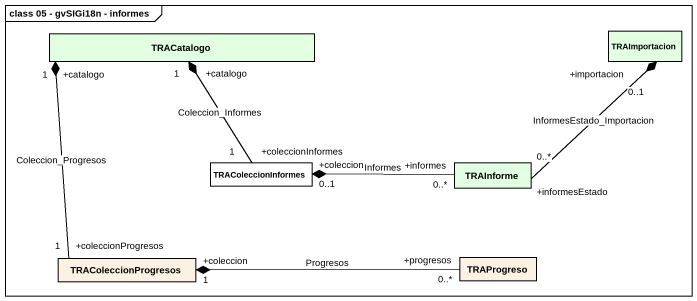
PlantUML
@startuml
mainframe class 05 - gvSIGi18n - informes
hide circle
hide empty members
class TRAImportacion #E2FFE2
class TRACatalogo #E2FFE2
class TRAColeccionInformes #FFFFFF
class TRAInforme #E2FFE2
class TRAColeccionProgresos
class TRAProgreso
TRAColeccionInformes "+coleccionInformes\n1" -up-* "+catalogo\n1" TRACatalogo : Coleccion_Informes
TRAInforme "+informesEstado\n0..*" -up-* "+importacion\n0..1" TRAImportacion : InformesEstado_Importacion
TRAInforme "+informes\n0..*" -left-* "+coleccion\n0..1" TRAColeccionInformes : Informes
TRAColeccionProgresos "+coleccionProgresos\n1" -up-* "+catalogo\n1" TRACatalogo : Coleccion_Progresos
TRAProgreso "+progresos\n0..*" -left-* "+coleccion\n1" TRAColeccionProgresos : Progresos
@enduml
